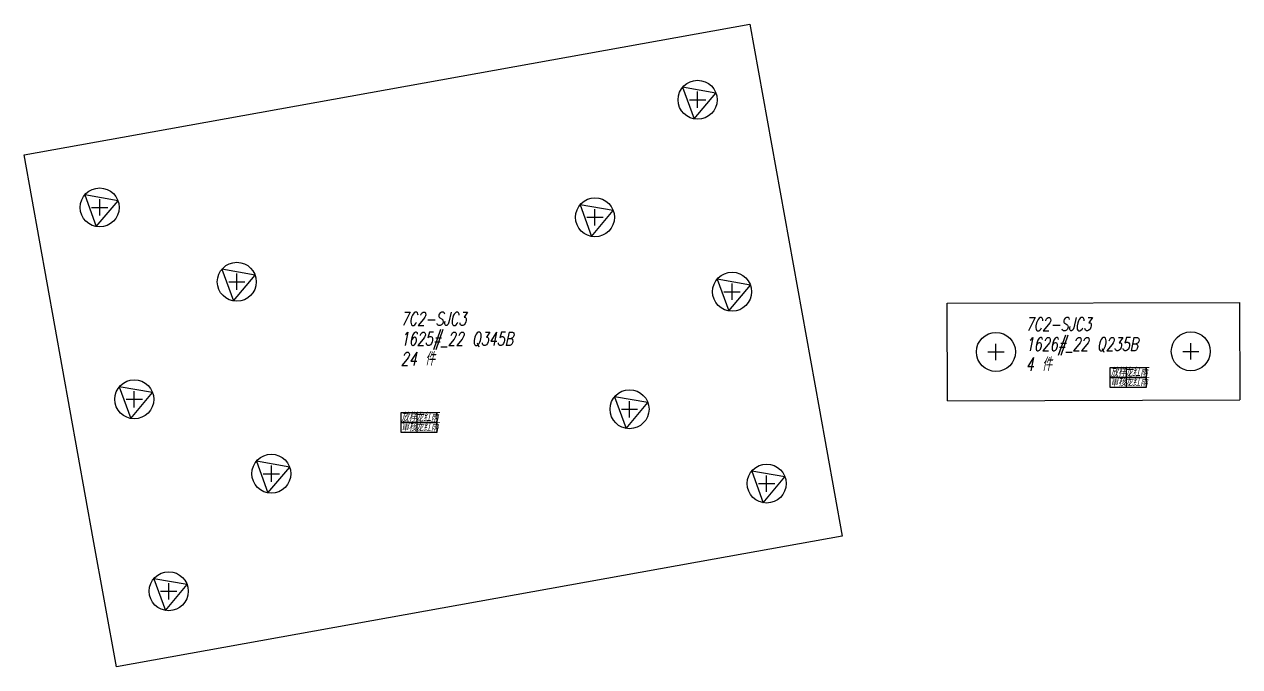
# Model space of a CAD drawing. Header units: millimetres. Extents: x -70.1 to 12, y -14.6 to 1.8.
# Drawn here: x -0.252 to 0.497, y -6.198 to -5.802 of the extents above; entities that cross this region are included whole.
import ezdxf
from ezdxf.enums import TextEntityAlignment as Align

# ---------------------------------------------------------------- set-up
doc = ezdxf.new("R2010")
doc.units = ezdxf.units.MM
doc.header["$LTSCALE"] = 0.035
doc.header["$PDMODE"] = 2
doc.header["$PDSIZE"] = 0.005
for name, color, linetype in [('文字', 100, 'Continuous'), ('板形', 255, 'Continuous'), ('标注', 132, 'Continuous'), ('签名', 141, 'Continuous')]:
    doc.layers.add(name, color=color, linetype=linetype)
doc.styles.add('HZ', font='txt.shx', dxfattribs={"width": 0.7, "oblique": 12, "bigfont": 'hztxt.shx'})

# ---------------------------------------------------------------- blocks, each defined once
blk = doc.blocks.new('bqian')
for p, q in [((0.045, 0.024), (0, 0.024)), ((0, 0.024), (0, 0.012)), ((0.02, 0.024), (0.02, 0)), ((0.045, 0.012), (0.045, 0.024)), ((0, 0.012), (0.045, 0.012)), ((0.045, 0.012), (0, 0.012)), ((0, 0.012), (0, 0)), ((0, 0), (0.045, 0)), ((0.045, 0), (0.045, 0.012))]:
    blk.add_line(p, q)
at = {"style": 'HZ', "oblique": 12, "width": 0.7}
for s, p in [('放样', (0.01, 0.018)), ('审核', (0.01, 0.006))]:
    blk.add_text(s, height=0.00985, dxfattribs=at).set_placement(p, align=Align.MIDDLE_CENTER)
for p in [(0.0325, 0.018), (0.0325, 0.006)]:
    blk.add_attdef('龙红雨', text='', height=0.00985, dxfattribs=at).set_placement(p, align=Align.MIDDLE_CENTER)
blk = doc.blocks.new('eo')
at = {"color": 211}
blk.add_circle((0, 0), 1, dxfattribs=at)
at = {"layer": '标注', "color": 1}
blk.add_lwpolyline([(-0.173, -0.985), (0.94, 0.342), (-0.766, 0.643)], close=True, dxfattribs=at)
blk = doc.blocks.new('co')
at = {"color": 211}
blk.add_circle((0, 0), 1, dxfattribs=at)

msp = doc.modelspace()

# ---------------------------------------------------------------- linework, layer by layer
at = {"layer": '板形', "color": 1}
for p, q in [((-0.17304, -5.86856), (0.19505, -5.80233)), ((0.19505, -5.80233), (0.2376, -6.03852)), ((-0.25173, -5.88275), (-0.17304, -5.86856)), ((-0.20925, -6.11896), (-0.25173, -5.88275)), ((0.2376, -6.03852), (0.25173, -6.11725)), ((0.2376, -6.03852), (0.2376, -6.03852)), ((-0.19505, -6.19767), (-0.20925, -6.11896)), ((0.25173, -6.11725), (0.17304, -6.13144)), ((0.17304, -6.13144), (-0.19505, -6.19767)), ((0.17304, -6.13144), (0.17304, -6.13144))]:
    msp.add_line(p, q, dxfattribs=at)
at = {"layer": '标注', "color": 1}
for p, q in [((0.3164, -5.97403), (0.4964, -5.97353)), ((0.31657, -6.03403), (0.3164, -5.97403)), ((0.4964, -5.97353), (0.49657, -6.03353)), ((0.31657, -6.03403), (0.49657, -6.03353))]:
    msp.add_line(p, q, dxfattribs=at)
at = {"layer": '签名', "color": 1}
for p in [(0.1628, -5.84877), (-0.20532, -5.91504), (0.09963, -5.92109), (-0.1209, -5.96079), (0.18404, -5.96689), (0.34649, -6.00395), (0.46648, -6.00361), (-0.18404, -6.03311), (0.1209, -6.03921), (-0.09963, -6.07891), (0.20532, -6.08496), (-0.1628, -6.15123)]:
    msp.add_point(p, dxfattribs=at)

# ---------------------------------------------------------------- block references
at = {"color": 1, "xscale": 0.012, "yscale": 0.012, "zscale": 0.012}
for name, p in [('eo', (0.1628, -5.84877)), ('eo', (-0.20532, -5.91504)), ('eo', (0.09963, -5.92109)), ('eo', (-0.1209, -5.96079)), ('eo', (0.18404, -5.96689)), ('co', (0.34649, -6.00395)), ('co', (0.46648, -6.00361)), ('eo', (-0.18404, -6.03311)), ('eo', (0.1209, -6.03921)), ('eo', (-0.09963, -6.07891)), ('eo', (0.20532, -6.08496)), ('eo', (-0.1628, -6.15123))]:
    msp.add_blockref(name, p, dxfattribs=at)
at = {"layer": '签名', "color": 1}
ref = msp.add_blockref('bqian', (0.4167, -6.02568), dxfattribs=dict(at, xscale=0.5, yscale=0.5, zscale=0.5))
ref.add_attrib('龙红雨', '龙红雨', dxfattribs={"layer": '0', "height": 0.004926, "style": 'HZ', "oblique": 12, "width": 0.7}).set_placement((0.43295, -6.01668), align=Align.MIDDLE_CENTER)
ref.add_attrib('龙红雨', '龙红雨', dxfattribs={"layer": '0', "height": 0.004926, "style": 'HZ', "oblique": 12, "width": 0.7}).set_placement((0.43295, -6.02268), align=Align.MIDDLE_CENTER)
ref = msp.add_blockref('bqian', (-0.02, -6.05337), dxfattribs=dict(at, xscale=0.5, yscale=0.5, zscale=0.5))
ref.add_attrib('龙红雨', '龙红雨', dxfattribs={"layer": '0', "height": 0.004926, "style": 'HZ', "oblique": 12, "width": 0.7}).set_placement((-0.00375, -6.04437), align=Align.MIDDLE_CENTER)
ref.add_attrib('龙红雨', '龙红雨', dxfattribs={"layer": '0', "height": 0.004926, "style": 'HZ', "oblique": 12, "width": 0.7}).set_placement((-0.00375, -6.05037), align=Align.MIDDLE_CENTER)

# ---------------------------------------------------------------- texts
at = {"layer": '文字', "color": 1, "style": 'HZ', "oblique": 12, "width": 0.7}
for s, p in [('7C2-SJC3', (-0.02, -5.98768)), ('7C2-SJC3', (0.36477, -5.99103)), ('1625#_22 Q345B', (-0.02, -6)), ('1626#_22 Q235B', (0.36477, -6.00335)), ('24 件', (-0.02, -6.01232)), ('4 件', (0.36477, -6.01566))]:
    msp.add_text(s, height=0.00821, dxfattribs=at).set_placement(p)

doc.saveas('drawing.dxf')
